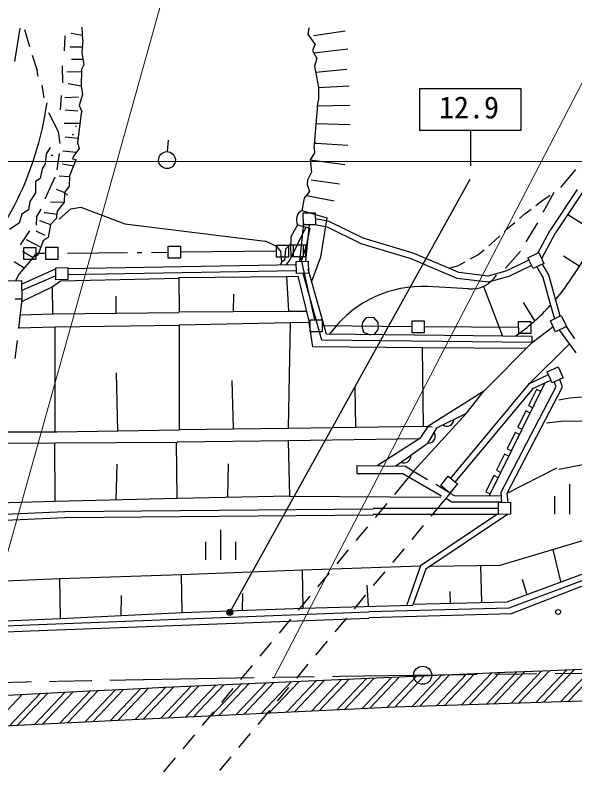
# Model space of a CAD drawing. Units: millimetres, scale not verified. Extents: x 40000 to 680000, y 20000 to 380000.
# Drawn here: x 133920 to 180430, y 280640 to 343564 of the extents above; entities that cross this region are included whole.
import ezdxf
from ezdxf.enums import TextEntityAlignment as Align

# ---------------------------------------------------------------- set-up
doc = ezdxf.new("R2010")
doc.units = ezdxf.units.MM
doc.header["$LTSCALE"] = 1000
doc.header["$PDMODE"] = 32
doc.header["$PDSIZE"] = 500
doc.linetypes.add('CHAIN', pattern=[18.5, 12, -1.5, 3.5, -1.5])
for name, color, linetype, lineweight in [('M-BGD', 7, 'Continuous', 25), ('M-BMK', 2, 'CHAIN', 13), ('M-BMK-ROW', 30, 'Continuous', 25), ('M-BMK-SRVR', 3, 'Continuous', 25), ('M-STR-HTXT', 7, 'Continuous', 13), ('M-STR-STRC', 7, 'Continuous', 25), ('M-STR-STRD', 7, 'Continuous', 25)]:
    doc.layers.add(name, color=color, linetype=linetype, lineweight=lineweight)
doc.styles.add('ＭＳ ゴシック', font='')
doc.styles.get('ＭＳ ゴシック').set_extended_font_data('MS Gothic')

msp = doc.modelspace()

# ---------------------------------------------------------------- linework, layer by layer
at = {"layer": 'M-BGD'}
for p, q in [((133887, 339701), (134335, 342488)), ((134687, 342381), (135099, 340948)), ((139553, 341478), (139498, 342565)), ((158264, 341929), (158347, 342507)), ((138038, 341832), (137990, 340587)), ((138561, 342055), (139531, 341909)), ((158264, 341929), (158859, 341117)), ((161341, 342224), (158745, 341830)), ((139553, 341478), (139461, 340436)), ((158859, 341117), (158627, 340637)), ((138495, 340920), (139505, 340936)), ((139461, 340436), (139632, 339427)), ((158627, 340637), (158981, 339951)), ((161574, 340725), (158748, 340403)), ((135330, 340232), (135736, 338951)), ((139555, 339878), (138596, 339863)), ((158981, 339951), (158795, 339307)), ((137825, 339338), (137847, 337943)), ((139632, 339427), (139433, 339045)), ((158795, 339307), (159129, 337557)), ((135834, 338462), (135736, 338951)), ((138211, 338858), (139429, 338878)), ((139433, 339045), (139398, 337671)), ((161475, 339042), (158893, 338793)), ((136125, 337735), (136314, 336691)), ((139398, 337671), (138319, 337861)), ((139398, 337671), (139504, 336965)), ((159129, 337557), (159118, 336557)), ((161665, 337663), (159129, 337508)), ((137731, 336885), (137656, 335703)), ((138043, 336722), (139190, 336783)), ((139504, 336965), (139234, 336054)), ((139234, 336054), (139470, 335542)), ((158760, 332502), (159086, 336419)), ((158995, 336025), (161732, 336087)), ((159118, 336557), (159086, 336419)), ((136704, 335470), (137498, 333875)), ((138079, 335676), (139125, 335609)), ((139396, 335395), (139092, 332978)), ((139470, 335542), (139396, 335395)), ((139290, 334554), (138004, 334540)), ((138936, 334319), (139020, 334321)), ((158930, 334549), (161757, 334480)), ((137498, 333875), (137634, 332902)), ((138653, 333637), (138778, 333639)), ((138068, 333450), (139136, 333331)), ((139092, 332978), (139230, 332483)), ((146632, 333168), (146553, 332214)), ((158801, 332993), (158923, 332914)), ((158923, 332914), (161575, 332738)), ((136830, 332550), (136506, 332038)), ((137885, 332293), (139004, 332170)), ((139230, 332483), (138783, 331862)), ((158760, 332502), (158795, 332101)), ((136506, 332038), (136427, 331197)), ((136917, 331916), (137043, 331918)), ((137578, 332045), (137382, 330696)), ((138783, 331862), (138692, 331621)), ((138692, 331621), (138979, 331568)), ((158795, 332101), (158448, 331522)), ((136427, 331197), (136166, 330787)), ((137849, 331199), (138782, 331038)), ((138446, 330134), (138979, 331568)), ((158448, 331522), (161306, 331155)), ((158448, 331522), (158548, 330515)), ((136166, 330787), (136009, 329974)), ((158548, 330515), (158225, 329836)), ((180481, 330739), (179245, 329238)), ((136009, 329974), (135608, 329737)), ((135608, 329737), (135623, 328789)), ((137212, 330079), (136375, 328267)), ((137574, 330195), (138446, 330134)), ((138446, 330134), (138410, 329345)), ((158225, 329836), (158192, 329485)), ((158514, 329879), (160870, 329549)), ((138410, 329345), (138019, 328821)), ((158192, 329485), (158371, 328888)), ((135623, 328789), (135135, 328054)), ((137339, 329086), (138019, 328821)), ((138019, 328821), (137995, 328002)), ((138019, 328821), (138275, 328593)), ((158371, 328888), (157948, 328337)), ((158117, 328557), (160430, 328134)), ((177690, 328115), (178390, 328591)), ((178685, 328806), (177769, 327140)), ((180616, 329069), (178383, 325691)), ((181027, 328784), (178823, 325454)), ((135135, 328054), (135035, 327384)), ((136852, 328046), (137995, 328002)), ((137995, 328002), (137412, 327260)), ((157948, 328337), (157746, 327322)), ((177199, 327741), (177690, 328115)), ((135035, 327384), (134469, 327004)), ((135697, 326774), (136070, 327425)), ((137412, 327260), (137335, 326639)), ((137570, 326595), (138545, 327458)), ((138545, 327458), (139383, 327584)), ((139383, 327584), (143029, 326201)), ((157746, 327322), (159832, 326706)), ((176311, 327064), (176802, 327438)), ((134469, 327004), (134266, 326265)), ((135697, 326774), (135656, 326104)), ((136320, 327165), (136362, 327166)), ((136320, 327165), (136409, 327160)), ((136409, 327160), (137380, 327006)), ((137328, 326641), (136862, 326146)), ((160027, 326409), (158869, 326631)), ((159832, 326706), (159285, 323451)), ((175834, 326657), (176311, 327064)), ((182460, 325296), (179850, 326958)), ((183491, 326917), (180299, 321905)), ((134266, 326265), (133444, 325727)), ((135939, 326485), (136862, 326146)), ((136862, 326146), (136667, 325074)), ((143029, 326201), (154707, 324759)), ((157390, 326115), (156826, 325117)), ((157390, 326115), (158408, 325845)), ((157875, 326275), (157536, 323086)), ((158362, 326130), (158040, 323094)), ((159868, 325931), (158791, 326137)), ((162849, 325028), (160027, 326409)), ((174975, 325926), (175453, 326333)), ((177325, 326286), (176343, 324704)), ((135105, 325622), (134337, 324476)), ((135631, 325627), (136393, 325258)), ((158073, 325938), (156743, 323206)), ((158408, 325845), (158082, 324283)), ((162665, 324561), (159868, 325931)), ((174567, 325544), (174975, 325926)), ((177355, 323782), (178383, 325691)), ((177675, 323321), (178823, 325454)), ((134838, 324905), (136049, 324263)), ((136251, 324797), (135797, 323597)), ((136667, 325074), (136251, 324797)), ((154697, 324799), (155607, 324357)), ((156826, 325117), (156835, 324573)), ((167003, 323763), (162849, 325028)), ((173270, 324382), (173793, 324821)), ((173793, 324821), (174201, 325203)), ((155607, 324357), (155978, 323944)), ((156383, 324103), (156312, 323192)), ((156835, 324573), (156383, 324103)), ((158082, 324283), (157692, 323089)), ((166832, 323292), (162665, 324561)), ((172366, 323620), (172888, 324060)), ((134525, 323944), (135410, 323415)), ((135542, 323639), (135397, 323394)), ((135797, 323597), (135410, 323415)), ((135797, 323597), (135542, 323639)), ((155976, 323959), (156061, 323017)), ((159285, 323451), (158552, 321424)), ((169947, 322512), (167003, 323763)), ((171762, 323292), (172366, 323620)), ((175910, 323935), (174673, 322519)), ((180798, 322687), (179493, 323518)), ((133839, 323066), (134678, 322538)), ((135397, 323394), (134267, 322048)), ((157287, 322812), (138294, 322460)), ((156061, 323017), (155962, 322827)), ((156312, 323192), (156061, 323017)), ((156743, 323206), (156453, 322836)), ((170650, 321670), (166832, 323292)), ((170718, 322725), (171322, 323053)), ((176625, 323204), (174765, 322299)), ((177715, 322846), (178235, 321979)), ((137245, 322441), (134474, 321207)), ((137294, 322442), (137245, 322441)), ((157295, 322312), (138302, 321961)), ((159779, 317034), (158267, 322442)), ((169947, 322512), (170718, 322725)), ((170780, 322158), (169947, 322512)), ((174765, 322299), (173197, 321867)), ((176838, 322752), (174942, 321829)), ((177261, 322632), (177807, 321722)), ((134267, 322048), (133941, 321480)), ((137303, 321900), (134482, 320665)), ((137676, 321470), (147543, 321701)), ((147532, 321741), (156476, 321842)), ((147532, 321741), (147553, 318889)), ((156476, 321842), (157401, 321857)), ((156476, 321842), (156636, 318955)), ((157401, 321857), (158352, 318019)), ((159399, 316538), (157846, 322091)), ((173235, 321359), (170650, 321670)), ((173197, 321867), (170780, 322158)), ((174942, 321829), (173235, 321359)), ((177753, 321846), (178417, 319442)), ((178235, 321979), (178812, 319889)), ((132937, 321464), (134469, 321488)), ((134463, 319748), (136990, 320958)), ((134493, 319989), (134469, 321488)), ((136990, 320958), (137676, 321470)), ((136990, 320958), (137017, 318724)), ((171591, 320802), (168225, 320988)), ((172831, 321009), (174426, 316880)), ((152068, 318922), (152104, 320348)), ((133922, 319971), (134481, 319980)), ((134481, 319980), (134193, 317497)), ((142306, 318787), (142323, 320194)), ((177117, 318157), (176174, 319674)), ((178812, 319889), (179182, 318549)), ((178417, 319442), (178731, 318305)), ((134327, 318635), (137102, 318725)), ((137102, 318725), (147510, 318849)), ((147500, 318889), (156636, 318955)), ((156636, 318955), (158121, 318950)), ((163079, 318398), (162792, 318039)), ((163713, 318408), (163079, 318398)), ((164076, 317995), (163713, 318408)), ((147546, 317795), (147537, 309120)), ((156761, 317966), (147546, 317795)), ((156761, 317966), (156608, 309209)), ((158352, 318019), (156761, 317966)), ((158666, 315983), (158352, 318019)), ((162792, 318039), (162733, 317714)), ((164125, 317566), (164076, 317995)), ((137216, 317621), (134193, 317541)), ((147556, 317755), (137216, 317621)), ((137216, 317621), (137224, 308921)), ((160286, 317346), (160052, 317031)), ((162733, 317714), (162868, 317203)), ((162868, 317203), (163329, 317012)), ((163741, 316993), (164021, 317346)), ((164021, 317346), (164125, 317566)), ((176891, 316354), (178624, 317666)), ((180534, 315473), (179172, 317348)), ((180420, 316646), (179732, 317684)), ((176891, 316354), (159399, 316538)), ((176896, 316854), (159779, 317034)), ((163329, 317012), (163446, 316996)), ((176891, 316354), (176896, 316854)), ((134078, 316503), (133905, 315013)), ((167775, 315907), (158666, 315983)), ((167848, 309385), (167775, 315907)), ((176375, 315837), (167775, 315907)), ((172858, 312308), (176891, 316354)), ((176671, 312945), (179990, 316221)), ((142462, 309001), (142353, 313815)), ((176671, 312945), (178234, 313671)), ((152072, 309164), (151959, 313196)), ((170120, 305063), (176671, 312945)), ((177948, 312987), (173313, 303597)), ((176984, 312539), (178442, 313217)), ((178864, 312687), (178723, 313066)), ((179410, 312654), (179178, 313275)), ((162228, 309297), (162168, 312601)), ((172858, 312308), (168206, 309361)), ((170506, 304746), (176984, 312539)), ((171434, 310479), (172858, 312308)), ((174302, 303905), (178864, 312687)), ((174812, 303803), (179410, 312654)), ((177235, 312446), (176571, 311101)), ((177594, 312269), (177235, 312446)), ((179105, 311563), (180026, 311743)), ((180026, 311743), (181050, 311819)), ((176571, 311101), (176930, 310924)), ((167019, 305649), (171434, 310479)), ((168973, 309237), (171434, 310479)), ((176350, 310653), (175686, 309308)), ((176708, 310476), (176350, 310653)), ((178082, 309670), (179284, 309798)), ((179284, 309798), (181204, 309823)), ((137377, 308921), (147547, 309081)), ((147537, 309120), (156608, 309209)), ((156608, 309209), (167848, 309385)), ((168206, 309361), (167539, 308363)), ((167848, 309385), (168564, 309338)), ((168249, 307986), (168973, 309237)), ((175686, 309308), (176045, 309131)), ((126997, 308912), (137377, 308921)), ((156603, 308191), (167539, 308363)), ((167539, 308363), (164016, 306082)), ((175465, 308859), (174801, 307514)), ((175823, 308682), (175465, 308859)), ((126996, 307954), (137246, 308000)), ((137237, 303131), (137215, 308000)), ((137246, 308000), (147397, 308046)), ((147394, 303369), (147340, 308045)), ((147387, 308085), (156603, 308191)), ((156613, 308152), (156718, 303555)), ((165563, 306096), (168249, 307986)), ((174801, 307514), (175159, 307337)), ((174579, 307066), (173916, 305721)), ((174938, 306889), (174579, 307066)), ((179124, 305811), (184456, 306868)), ((142315, 303250), (142399, 306217)), ((151586, 303453), (151638, 306265)), ((162318, 306102), (162305, 305458)), ((162318, 306102), (166344, 306054)), ((165597, 306063), (165563, 306096)), ((166344, 306054), (167018, 305649)), ((174812, 303803), (178919, 305930)), ((162305, 305458), (166131, 305451)), ((167032, 305636), (165434, 303713)), ((166131, 305451), (169350, 303605)), ((167032, 305636), (168184, 304944)), ((173694, 305272), (173030, 303927)), ((174053, 305095), (173694, 305272)), ((173916, 305721), (174274, 305544)), ((180013, 302073), (180013, 304573)), ((170069, 303814), (168877, 304529)), ((173030, 303927), (173389, 303750)), ((147394, 303369), (137237, 303131)), ((156718, 303555), (147394, 303369)), ((156718, 303555), (169290, 303481)), ((170069, 303814), (168471, 301891)), ((169703, 303403), (170218, 303107)), ((170053, 303824), (170414, 303607)), ((170414, 303607), (174328, 303594)), ((174375, 303044), (174302, 303905)), ((174876, 303052), (174812, 303803)), ((178763, 302073), (178763, 303573)), ((137237, 303131), (127414, 302812)), ((164795, 302944), (163837, 301790)), ((170218, 303107), (174327, 303094)), ((96256, 300569), (138055, 302278)), ((138055, 302278), (163682, 302518)), ((163672, 302557), (174088, 302556)), ((163674, 302057), (173980, 302056)), ((174094, 302133), (167596, 297783)), ((174225, 297822), (188740, 302176)), ((96263, 300069), (138067, 301778)), ((138067, 301778), (163684, 302018)), ((174838, 302029), (168048, 297483)), ((151003, 298277), (151003, 300777)), ((163197, 301021), (162239, 299867)), ((167832, 301122), (166873, 299968)), ((149753, 298277), (149753, 299777)), ((152253, 298277), (152253, 299777)), ((161600, 299098), (160641, 297945)), ((166234, 299199), (165275, 298046)), ((174797, 294770), (186621, 299178)), ((179254, 296482), (178626, 299134)), ((174963, 294274), (186642, 298659)), ((175152, 293818), (187642, 298675)), ((167607, 297744), (157799, 297414)), ((167596, 297783), (166474, 294527)), ((168435, 297743), (174225, 297822)), ((172690, 294717), (172612, 297812)), ((147744, 297017), (137627, 296679)), ((157799, 297414), (147744, 297017)), ((147793, 293904), (147744, 297017)), ((157849, 294241), (157799, 297414)), ((160002, 297176), (159043, 296022)), ((164636, 297276), (163678, 296123)), ((168048, 297483), (166960, 294541)), ((137627, 296679), (127668, 296283)), ((137679, 293387), (137627, 296679)), ((176430, 295455), (176088, 296624)), ((163292, 294436), (163164, 296160)), ((142736, 293645), (142765, 295294)), ((152821, 294073), (152848, 295458)), ((158404, 295253), (157445, 294099)), ((163039, 295354), (162080, 294200)), ((170085, 294652), (170061, 295633)), ((157849, 294241), (166970, 294502)), ((166972, 294575), (174797, 294770)), ((135144, 292874), (163315, 293944)), ((137679, 293387), (147793, 293904)), ((147793, 293904), (157849, 294241)), ((163305, 293983), (174963, 294274)), ((127883, 292996), (137679, 293387)), ((135164, 292375), (163323, 293427)), ((156806, 293330), (155847, 292176)), ((161441, 293431), (160482, 292277)), ((163313, 293467), (175152, 293818)), ((120109, 292283), (135144, 292874)), ((120130, 291784), (135164, 292375)), ((155208, 291407), (154250, 290254)), ((159843, 291508), (158884, 290355)), ((153610, 289485), (152652, 288331)), ((158245, 289585), (157286, 288432)), ((156647, 287663), (155688, 286509)), ((152013, 287562), (151054, 286408)), ((155049, 285740), (154091, 284586)), ((150415, 285639), (149456, 284486)), ((153452, 283817), (152493, 282664)), ((148817, 283716), (147858, 282563)), ((147219, 281794), (146260, 280640)), ((151854, 281894), (150895, 280741))]:
    msp.add_line(p, q, dxfattribs=at)
for points in [[(157861, 327122), (158861, 327138), (158877, 326138), (157877, 326122)], [(176535, 323395), (177439, 323822), (177866, 322917), (176961, 322491)], [(157273, 323082), (158273, 323098), (158289, 322098), (157289, 322082)], [(137293, 322555), (138293, 322570), (138308, 321570), (137308, 321555)], [(178396, 318146), (179299, 318575), (179728, 317672), (178825, 317243)], [(178131, 313895), (179040, 314312), (179457, 313402), (178547, 312986)], [(169915, 305231), (170688, 304596), (170053, 303824), (169281, 304458)], [(174080, 303039), (175080, 303055), (175096, 302055), (174096, 302039)]]:
    msp.add_lwpolyline(points, close=True, dxfattribs=at)
msp.add_circle((179046, 293939), 200, dxfattribs=at)
for centre, start, end in [((169795, 309950), 234.86508, 358.72011), ((168269, 308552), 267.9935, 31.84855), ((166228, 306890), 243.20569, 7.06073)]:
    msp.add_arc(centre, 567, start, end, dxfattribs=at)
for centre, major_axis, ratio, start_param, end_param in [((110463, 340008), (-420, 26592), 0.991376, 3.877937, 4.555738), ((158168, 326538), (-14, 892), 0.991375, 0.481063, 2.049868), ((171826, 323255), (-39, 2464), 0.991376, 3.029528, 4.154459), ((165571, 331392), (-279, 17623), 0.991376, 3.985608, 4.128335), ((167755, 311408), (-152, 9591), 0.991376, 6.217832, 7.170647), ((165571, 331392), (-279, 17623), 0.991376, 3.728208, 3.951606)]:
    msp.add_ellipse(centre, major_axis=major_axis, ratio=ratio, start_param=start_param, end_param=end_param, dxfattribs=at)
msp.add_ellipse((146533, 331509), major_axis=(-11, 705), ratio=0.991376, dxfattribs=at)
at = {"layer": 'M-BMK'}
msp.add_open_spline([(67817, 286118), (77544, 286480), (79996, 286572), (87803, 286830), (95611, 287089), (99985, 287222), (107794, 287442), (115603, 287661), (119978, 287773), (127788, 287953), (135597, 288134), (139972, 288224), (147783, 288365), (155593, 288507), (159969, 288575), (167780, 288677), (175592, 288779), (179968, 288826), (187780, 288889), (195591, 288952), (199967, 288977), (207779, 289001), (215591, 289025), (219967, 289034), (227779, 289013), (235591, 288992), (239967, 288970), (247779, 288925), (248060, 288923), (248216, 288922), (248497, 288920), (256028, 288869), (260248, 288841), (267779, 288784), (275660, 288724), (280075, 288668), (287955, 288596), (303579, 288454), (312333, 288542), (327954, 288243), (327972, 288242), (327991, 288242), (328009, 288241)], degree=3, knots=[0, 0, 0, 0, 1, 1, 1, 2, 2, 2, 3, 3, 3, 4, 4, 4, 5, 5, 5, 6, 6, 6, 7, 7, 7, 8, 8, 8, 9, 9, 9, 10, 10, 10, 11, 11, 11, 12, 12, 12, 13, 13, 13, 14, 14, 14, 14], dxfattribs=at)
at = {"layer": 'M-BMK-ROW'}
for p, q in [((136458, 323754), (135648, 323747)), ((138261, 323770), (143260, 323813)), ((144060, 323820), (144460, 323823)), ((145260, 323830), (146648, 323842)), ((155643, 323936), (147650, 323852)), ((158828, 318233), (157654, 323457)), ((157845, 323461), (157845, 323457)), ((158042, 323461), (157845, 323461)), ((166903, 317649), (159442, 317726)), ((175761, 317602), (167905, 317641))]:
    msp.add_line(p, q, dxfattribs=at)
for points in [[(135648, 323242), (134646, 323241), (134645, 324243), (135648, 324244)], [(137461, 323257), (136458, 323257), (136458, 324259), (137460, 324260)], [(147650, 323346), (146648, 323345), (146648, 324347), (147650, 324348)], [(156646, 323440), (155643, 323440), (155643, 324442), (156645, 324442)], [(159442, 317231), (158440, 317230), (158440, 318232), (159442, 318233)], [(167905, 317143), (166903, 317142), (166902, 318144), (167905, 318145)], [(176763, 317098), (175761, 317098), (175760, 318100), (176763, 318100)]]:
    msp.add_lwpolyline(points, close=True, dxfattribs=at)
for points in [[(157845, 323457), (156843, 323457), (156842, 324459), (157039, 324459)], [(157039, 324459), (157039, 324462), (158041, 324463), (158042, 323461)], [(157039, 324459), (157844, 324460), (157845, 323461)], [(157845, 323461), (157039, 323460), (157039, 324459)]]:
    msp.add_lwpolyline(points, dxfattribs=at)
at = {"layer": 'M-BMK-SRVR'}
msp.add_circle((167780, 288677), 752, dxfattribs=at)
at = {"layer": 'M-STR-HTXT'}
for p, q in [((130226, 287929), (150231, 359566)), ((155383, 288412), (192307, 359743)), ((568276, 331384), (66198, 331382))]:
    msp.add_line(p, q, dxfattribs=at)
at = {"layer": 'M-STR-STRC'}
for p, q in [((167551, 337465), (175951, 337465)), ((167551, 333965), (167551, 337465)), ((175951, 337465), (175951, 333965)), ((175951, 333965), (167551, 333965)), ((171751, 333965), (171751, 331033)), ((171692, 329902), (151759, 293911))]:
    msp.add_line(p, q, dxfattribs=at)
for radius in [150, 120, 90, 60, 30]:
    msp.add_circle((151759, 293911), radius, dxfattribs=at)
msp.add_point((151759, 293911), dxfattribs=at)
at = {"layer": 'M-STR-STRD'}
for p, q in [((171023, 286217), (173513, 288849)), ((171662, 286237), (174158, 288875)), ((173082, 286283), (175590, 288934)), ((173720, 286303), (176235, 288960)), ((175140, 286349), (177666, 289019)), ((175779, 286369), (178311, 289045)), ((177199, 286414), (179742, 289102)), ((177837, 286435), (180386, 289128)), ((179269, 286493), (181816, 289185)), ((179907, 286512), (182460, 289210)), ((156474, 285609), (158946, 288221)), ((157123, 285640), (159593, 288250)), ((158565, 285709), (161030, 288314)), ((159214, 285740), (161676, 288342)), ((160656, 285809), (163113, 288405)), ((161305, 285840), (163759, 288434)), ((162747, 285909), (165195, 288496)), ((163396, 285940), (165841, 288524)), ((164838, 286009), (167276, 288586)), ((165486, 286040), (167921, 288613)), ((166906, 286085), (169356, 288674)), ((167545, 286106), (170001, 288702)), ((168965, 286151), (171435, 288762)), ((169603, 286172), (172080, 288789)), ((142488, 284940), (144981, 287575)), ((143930, 285009), (146423, 287644)), ((144579, 285040), (147071, 287675)), ((146020, 285109), (148512, 287743)), ((146669, 285140), (149161, 287773)), ((148111, 285209), (150601, 287841)), ((148760, 285240), (151249, 287871)), ((150202, 285309), (152689, 287937)), ((150851, 285340), (153336, 287967)), ((152293, 285409), (154775, 288033)), ((152942, 285440), (155423, 288062)), ((154384, 285509), (156861, 288128)), ((155032, 285540), (157508, 288157)), ((132026, 284433), (134515, 287063)), ((133469, 284503), (135960, 287135)), ((134119, 284534), (136610, 287168)), ((135562, 284604), (138055, 287239)), ((136211, 284636), (138704, 287271)), ((137654, 284706), (140148, 287342)), ((138303, 284738), (140798, 287374)), ((139746, 284808), (142241, 287444)), ((140396, 284839), (142890, 287475)), ((141839, 284909), (144332, 287544)), ((165486, 286040), (186071, 286698)), ((142488, 284940), (165486, 286040)), ((119472, 283823), (142488, 284940))]:
    msp.add_line(p, q, dxfattribs=at)
msp.add_arc((359818, -4207093), 4499800, 91.15862, 93.71911, dxfattribs=at)

# ---------------------------------------------------------------- texts
at = {"layer": 'M-STR-STRC', "style": 'ＭＳ ゴシック'}
msp.add_text('12.9', height=1833, dxfattribs=at).set_placement((169138, 334428), align=Align.BOTTOM_LEFT)

doc.saveas('drawing.dxf')
